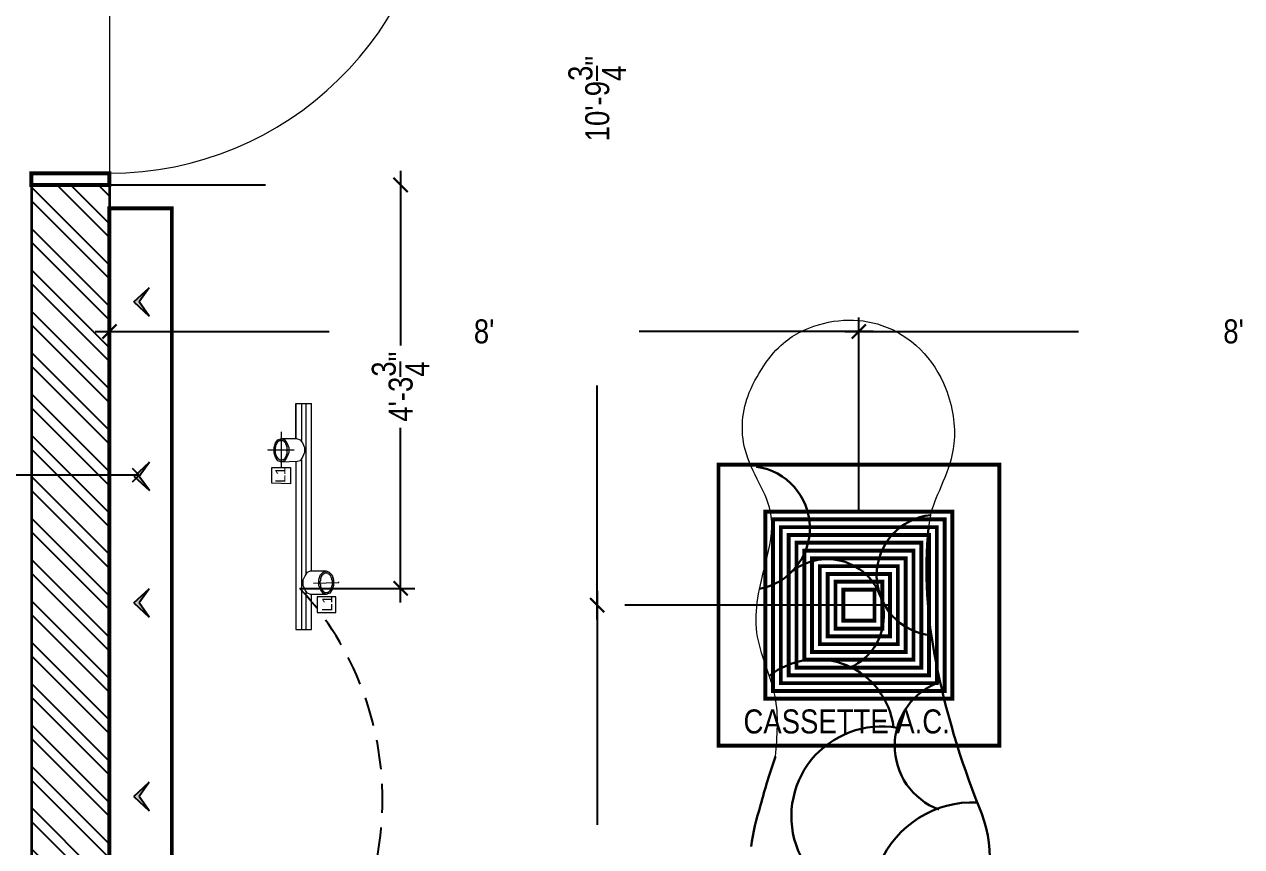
# Model space of a CAD drawing. Header units: inches. Extents: x -109431 to 29005, y -34715 to -1756.
# Drawn here: x -51554.2 to -51398.2, y -12129.7 to -12024.3 of the extents above; entities that cross this region are included whole.
import ezdxf

# ---------------------------------------------------------------- set-up
doc = ezdxf.new("R2010")
doc.units = ezdxf.units.IN
doc.header["$LTSCALE"] = 0.05
doc.header["$MEASUREMENT"] = 0
doc.header["$PDMODE"] = 3
doc.header["$PDSIZE"] = -4
for name, pattern in [('A2-XREF-115_FURN$0$HIDDEN', [0.375, 0.25, -0.125]), ('ACAD_ISO03W100', [30, 12, -18]), ('DASHED2', [0.375, 0.25, -0.125])]:
    doc.linetypes.add(name, pattern=pattern)
doc.layers.get('Defpoints').update_dxf_attribs({"linetype": 'DASHED2'})
for name, color, linetype in [('Civil Dimension - Text', 7, 'Continuous'), ('Flooring Hatch', 251, 'Continuous'), ('Flooring Layout', 7, 'Continuous')]:
    doc.layers.add(name, color=color, linetype=linetype)
for name, color, linetype, lineweight in [('Electrical ceiling fixture', 144, 'Continuous', 15), ('Electrical power fixture', 144, 'Continuous', 15), ('Electrical text & dimension', 140, 'Continuous', 9), ('FURNITURE', 1, 'Continuous', 18), ('hatch', 7, 'Continuous', 25), ('WALL', 7, 'Continuous', 35)]:
    doc.layers.add(name, color=color, linetype=linetype, lineweight=lineweight)
doc.styles.add('9-128OF1-4', font='ARIALN.TTF', dxfattribs={"height": 3.0792})
doc.styles.add('PDF Arial', font='arial.ttf')
doc.dimstyles.new('DIM 1-4', dxfattribs={"dimtxt": 3.0792, "dimasz": 1.82, "dimexe": 1.82, "dimexo": 0, "dimgap": 0.09, "dimtad": 0, "dimzin": 0, "dimdsep": 46, "dimlunit": 4, "dimtxsty": '9-128OF1-4', "dimblk": 'ARCHTICK', "dimcen": 1.8125, "dimdle": 1.82, "dimclrd": 8, "dimclre": 8, "dimadec": 0, "dimazin": 0, "dimtfac": 1, "dimtofl": 0, "dimtmove": 0, "dimatfit": 3, "dimldrblk": 'OPEN90', "dimfxl": 1, "dimtolj": 1, "dimtzin": 0, "dimlwd": -1, "dimarcsym": 0})

# ---------------------------------------------------------------- blocks, each defined once
blk = doc.blocks.new('adwawd')
at = {"layer": 'Flooring Hatch', "ltscale": 50, "true_color": 0xcd6928}
h = blk.add_hatch(color=32, dxfattribs=at)
h.dxf.hatch_style = 1
h.paths.add_polyline_path([(-77941.34, -7094.04), (-77946.01, -7099.05), (-77941.34, -7095.73), (-77936.68, -7099.05)])
at = {"layer": 'Civil Dimension - Text', "color": 2, "ltscale": 50}
for p, q in [((-77941.34, -7094.04), (-77946.01, -7099.05)), ((-77941.34, -7094.04), (-77936.68, -7099.05)), ((-77946.01, -7099.05), (-77941.34, -7095.73)), ((-77936.68, -7099.05), (-77941.34, -7095.73))]:
    blk.add_line(p, q, dxfattribs=at)
blk = doc.blocks.new('_ArchTick')
at = {"color": 0, "const_width": 0.15}
blk.add_lwpolyline([(-0.5, -0.5), (0.5, 0.5)], dxfattribs=at)
blk = doc.blocks.new('*D370')
at = {"layer": 'Civil Dimension - Text', "color": 8, "linetype": 'ACAD_ISO03W100', "ltscale": 50, "transparency": 16777216}
for p, q in [((-51506, -12043.06), (-51506, -12066.29)), ((-51506, -12098.43), (-51506, -12075.21))]:
    blk.add_line(p, q, dxfattribs=at)
at = {"layer": 'Civil Dimension - Text', "color": 8, "linetype": 'ACAD_ISO03W100', "lineweight": -2, "ltscale": 50, "transparency": 16777216}
for p, q in [((-51553.33, -12044.88), (-51504.18, -12044.88)), ((-51518.9, -12096.61), (-51504.18, -12096.61))]:
    blk.add_line(p, q, dxfattribs=at)
at = {"layer": 'Defpoints', "color": 0, "ltscale": 50, "transparency": 16777216}
for p in [(-51553.33, -12044.88), (-51506, -12044.88), (-51518.9, -12096.61)]:
    blk.add_point(p, dxfattribs=at)
at = {"layer": 'Civil Dimension - Text', "color": 8, "ltscale": 50, "transparency": 16777216, "xscale": 1.82, "yscale": 1.82, "zscale": 1.82}
for p, rotation in [((-51506, -12044.88), 90), ((-51506, -12096.61), 270)]:
    blk.add_blockref('_ArchTick', p, dxfattribs=dict(at, rotation=rotation))
at = {"layer": 'Civil Dimension - Text', "color": 0, "ltscale": 50, "transparency": 16777216, "insert": (-51506, -12070.75), "char_height": 3.0792, "attachment_point": 5, "rotation": 90, "style": '9-128OF1-4', "bg_fill": 3, "box_fill_scale": 1.25, "bg_fill_color": 256, "bg_fill_true_color": 13158600, "bg_fill_transparency": 0}
blk.add_mtext('\\A1;4\'-3{\\H1x;\\S3/4;}"', dxfattribs=at)
blk = doc.blocks.new('_Open90')
at = {"color": 0, "linetype": 'ByBlock', "lineweight": -2}
for p, q in [((0, 0), (-1, 0)), ((-0.5, 0.5), (0, 0)), ((0, 0), (-0.5, -0.5))]:
    blk.add_line(p, q, dxfattribs=at)
blk = doc.blocks.new('cassette ac')
at = {"layer": 'Electrical ceiling fixture', "ltscale": 50, "const_width": 0.5}
for points in [[(-84115, -20328.5), (-84151, -20328.5), (-84151, -20364.5), (-84115, -20364.5)], [(-84122, -20335.5), (-84144, -20335.5), (-84144, -20357.5), (-84122, -20357.5)], [(-84123, -20336.5), (-84143, -20336.5), (-84143, -20356.5), (-84123, -20356.5)], [(-84124, -20337.5), (-84142, -20337.5), (-84142, -20355.5), (-84124, -20355.5)], [(-84125, -20338.5), (-84141, -20338.5), (-84141, -20354.5), (-84125, -20354.5)], [(-84126, -20339.5), (-84140, -20339.5), (-84140, -20353.5), (-84126, -20353.5)], [(-84127, -20340.5), (-84139, -20340.5), (-84139, -20352.5), (-84127, -20352.5)], [(-84128, -20341.5), (-84138, -20341.5), (-84138, -20351.5), (-84128, -20351.5)], [(-84129, -20342.5), (-84137, -20342.5), (-84137, -20350.5), (-84129, -20350.5)], [(-84130, -20343.5), (-84136, -20343.5), (-84136, -20349.5), (-84130, -20349.5)], [(-84131, -20344.5), (-84135, -20344.5), (-84135, -20348.5), (-84131, -20348.5)]]:
    blk.add_lwpolyline(points, close=True, dxfattribs=at)
blk.add_lwpolyline([(-84121, -20334.5), (-84145, -20334.5), (-84145, -20358.5), (-84121, -20358.5), (-84121, -20334.5)], dxfattribs=at)
at = {"layer": 'Electrical text & dimension', "color": 152, "ltscale": 50, "true_color": 0x2776bb, "insert": (-84147.79, -20361.43), "char_height": 3.0792, "attachment_point": 4, "style": '9-128OF1-4'}
blk.add_mtext_dynamic_manual_height_columns('CASSETTE A.C.', width=37.0219, gutter_width=15.4, heights=[0], dxfattribs=at)
blk = doc.blocks.new('*D376')
at = {"layer": 'Civil Dimension - Text', "color": 8, "linetype": 'ACAD_ISO03W100', "ltscale": 50, "transparency": 16777216}
for p, q in [((-51480.79, -11967.06), (-51480.79, -12028.55)), ((-51480.79, -12100.58), (-51480.79, -12039.09))]:
    blk.add_line(p, q, dxfattribs=at)
at = {"layer": 'Civil Dimension - Text', "color": 8, "linetype": 'ACAD_ISO03W100', "lineweight": -2, "ltscale": 50, "transparency": 16777216}
for p, q in [((-51443.45, -11968.88), (-51482.61, -11968.88)), ((-51443.45, -12098.76), (-51482.61, -12098.76))]:
    blk.add_line(p, q, dxfattribs=at)
at = {"layer": 'Defpoints', "color": 0, "ltscale": 50, "transparency": 16777216}
for p in [(-51480.79, -11968.88), (-51443.45, -11968.88), (-51443.45, -12098.76)]:
    blk.add_point(p, dxfattribs=at)
at = {"layer": 'Civil Dimension - Text', "color": 8, "ltscale": 50, "transparency": 16777216, "xscale": 1.82, "yscale": 1.82, "zscale": 1.82}
for p, rotation in [((-51480.79, -11968.88), 90), ((-51480.79, -12098.76), 270)]:
    blk.add_blockref('_ArchTick', p, dxfattribs=dict(at, rotation=rotation))
at = {"layer": 'Civil Dimension - Text', "color": 0, "ltscale": 50, "transparency": 16777216, "insert": (-51480.79, -12033.82), "char_height": 3.0792, "attachment_point": 5, "rotation": 90, "style": '9-128OF1-4', "bg_fill": 3, "box_fill_scale": 1.25, "bg_fill_color": 256, "bg_fill_true_color": 13158600, "bg_fill_transparency": 0}
blk.add_mtext('\\A1;10\'-9{\\H1x;\\S3/4;}"', dxfattribs=at)
blk = doc.blocks.new('*D377')
at = {"layer": 'Civil Dimension - Text', "color": 8, "linetype": 'ACAD_ISO03W100', "ltscale": 50, "transparency": 16777216}
for p, q in [((-51480.79, -12096.94), (-51480.79, -12152.91)), ((-51480.79, -12217.7), (-51480.79, -12161.73))]:
    blk.add_line(p, q, dxfattribs=at)
at = {"layer": 'Civil Dimension - Text', "color": 8, "linetype": 'ACAD_ISO03W100', "lineweight": -2, "ltscale": 50, "transparency": 16777216}
for p, q in [((-51447.24, -12098.76), (-51482.61, -12098.76)), ((-51437.26, -12215.88), (-51482.61, -12215.88))]:
    blk.add_line(p, q, dxfattribs=at)
at = {"layer": 'Defpoints', "color": 0, "ltscale": 50, "transparency": 16777216}
for p in [(-51447.24, -12098.76), (-51480.79, -12215.88), (-51437.26, -12215.88)]:
    blk.add_point(p, dxfattribs=at)
at = {"layer": 'Civil Dimension - Text', "color": 8, "ltscale": 50, "transparency": 16777216, "xscale": 1.82, "yscale": 1.82, "zscale": 1.82}
for p, rotation in [((-51480.79, -12098.76), 90), ((-51480.79, -12215.88), 270)]:
    blk.add_blockref('_ArchTick', p, dxfattribs=dict(at, rotation=rotation))
at = {"layer": 'Civil Dimension - Text', "color": 0, "ltscale": 50, "transparency": 16777216, "insert": (-51480.79, -12157.32), "char_height": 3.0792, "attachment_point": 5, "rotation": 90, "style": '9-128OF1-4', "bg_fill": 3, "box_fill_scale": 1.25, "bg_fill_color": 256, "bg_fill_true_color": 13158600, "bg_fill_transparency": 0}
blk.add_mtext('\\A1;9\'-9{\\H1x;\\S1/4;}"', dxfattribs=at)
blk = doc.blocks.new('*D378')
at = {"layer": 'Civil Dimension - Text', "color": 8, "linetype": 'ACAD_ISO03W100', "lineweight": -2, "ltscale": 50, "transparency": 16777216}
for p, q in [((-51543.33, -12091.15), (-51543.33, -12061.86)), ((-51447.24, -12086.88), (-51447.24, -12061.86))]:
    blk.add_line(p, q, dxfattribs=at)
at = {"layer": 'Civil Dimension - Text', "color": 8, "linetype": 'ACAD_ISO03W100', "ltscale": 50, "transparency": 16777216}
for p, q in [((-51545.15, -12063.68), (-51496.54, -12063.68)), ((-51445.42, -12063.68), (-51494.04, -12063.68))]:
    blk.add_line(p, q, dxfattribs=at)
at = {"layer": 'Defpoints', "color": 0, "ltscale": 50, "transparency": 16777216}
for p in [(-51543.33, -12063.68), (-51447.24, -12086.88), (-51543.33, -12091.15)]:
    blk.add_point(p, dxfattribs=at)
at = {"layer": 'Civil Dimension - Text', "color": 8, "ltscale": 50, "transparency": 16777216, "xscale": 1.82, "yscale": 1.82, "zscale": 1.82, "rotation": 180}
blk.add_blockref('_ArchTick', (-51543.33, -12063.68), dxfattribs=at)
at = {"layer": 'Civil Dimension - Text', "color": 8, "ltscale": 50, "transparency": 16777216, "xscale": 1.82, "yscale": 1.82, "zscale": 1.82}
blk.add_blockref('_ArchTick', (-51447.24, -12063.68), dxfattribs=at)
at = {"layer": 'Civil Dimension - Text', "color": 0, "ltscale": 50, "transparency": 16777216, "insert": (-51495.29, -12063.68), "char_height": 3.079, "attachment_point": 5, "style": '9-128OF1-4', "bg_fill": 3, "box_fill_scale": 1.25, "bg_fill_color": 256, "bg_fill_true_color": 13158600, "bg_fill_transparency": 0}
blk.add_mtext("\\A1;8'", dxfattribs=at)
blk = doc.blocks.new('*D379')
at = {"layer": 'Civil Dimension - Text', "color": 8, "linetype": 'ACAD_ISO03W100', "lineweight": -2, "ltscale": 50, "transparency": 16777216}
for p, q in [((-51447.24, -12086.88), (-51447.24, -12061.86)), ((-51351.15, -12095.88), (-51351.15, -12061.86))]:
    blk.add_line(p, q, dxfattribs=at)
at = {"layer": 'Civil Dimension - Text', "color": 8, "linetype": 'ACAD_ISO03W100', "ltscale": 50, "transparency": 16777216}
for p, q in [((-51449.06, -12063.68), (-51400.45, -12063.68)), ((-51349.33, -12063.68), (-51397.95, -12063.68))]:
    blk.add_line(p, q, dxfattribs=at)
at = {"layer": 'Defpoints', "color": 0, "ltscale": 50, "transparency": 16777216}
for p in [(-51351.15, -12063.68), (-51447.24, -12086.88), (-51351.15, -12095.88)]:
    blk.add_point(p, dxfattribs=at)
at = {"layer": 'Civil Dimension - Text', "color": 8, "ltscale": 50, "transparency": 16777216, "xscale": 1.82, "yscale": 1.82, "zscale": 1.82, "rotation": 180}
blk.add_blockref('_ArchTick', (-51447.24, -12063.68), dxfattribs=at)
at = {"layer": 'Civil Dimension - Text', "color": 8, "ltscale": 50, "transparency": 16777216, "xscale": 1.82, "yscale": 1.82, "zscale": 1.82}
blk.add_blockref('_ArchTick', (-51351.15, -12063.68), dxfattribs=at)
at = {"layer": 'Civil Dimension - Text', "color": 0, "ltscale": 50, "transparency": 16777216, "insert": (-51399.2, -12063.68), "char_height": 3.079, "attachment_point": 5, "style": '9-128OF1-4', "bg_fill": 3, "box_fill_scale": 1.25, "bg_fill_color": 256, "bg_fill_true_color": 13158600, "bg_fill_transparency": 0}
blk.add_mtext("\\A1;8'", dxfattribs=at)

msp = doc.modelspace()

# ---------------------------------------------------------------- hatches: boundary and pattern name
at = {"layer": 'hatch', "ltscale": 0.25}
h = msp.add_hatch(dxfattribs=at)
h.set_pattern_fill('ANSI32', color=8, scale=10, angle=270)
h.set_pattern_definition([(315, (-47162.779, 72304.417), (2.65165043, 2.65165043), []), (315, (-47162.779, 72302.6493), (2.65165043, 2.65165043), [])])
h.paths.add_polyline_path([(-51380.36559, -12227.88316), (-51380.36559, -12215.88316), (-51543.33164, -12215.88316), (-51543.33164, -12044.88316), (-51553.33164, -12044.88316), (-51553.33164, -12227.88316)])

# ---------------------------------------------------------------- linework, layer by layer
at = {"color": 244, "lineweight": 30, "ltscale": 50, "true_color": 0x991b1e}
for centre, radius, start, end in [((-51461.47642, -12088.87434), 7.9465, 280.9003977, 81.904285), ((-51437.21993, -12094.90585), 7.74125, 95.7678818, 264.3277808), ((-51380.21426, -12094.21092), 58.35224, 174.7125367, 191.5298675), ((-51451.29079, -12100.10887), 7.25568, 294.5038722, 127.9735241), ((-51452.62035, -12115.6026), 9.89371, 6.9257964, 128.0288141), ((-51334.26794, -12085.50695), 105.11319, 191.1726373, 201.8579388), ((-51433.94747, -12116.80271), 8.69852, 109.2490771, 249.6296737), ((-51444.35339, -12125.84428), 11.53989, 79.9064974, 263.5789485), ((-51389.40573, -12142.30846), 72.66532, 160.5774844, 165.7423512), ((-51432.62139, -12137.05371), 13.02511, 87.5444693, 225.6658179), ((-51431.69464, -12133.62812), 29.60893, 161.8652554, 172.4076503), ((-51446.44642, -12131.09926), 15.98454, 275.4578992, 23.8293879)]:
    msp.add_arc(centre, radius, start, end, dxfattribs=at)
at = {"layer": 'Electrical power fixture'}
for p, q in [((-51519.41711, -12077.40157), (-51519.41711, -12072.90157)), ((-51519.41711, -12072.90157), (-51517.4028, -12072.90157))]:
    msp.add_line(p, q, dxfattribs=at)
for points in [[(-51519.41711, -12072.90157), (-51519.41711, -12077.40157)], [(-51518.71984, -12072.90157), (-51518.71984, -12077.63399), (-51518.71984, -12077.55651)], [(-51518.10003, -12094.67813), (-51518.10003, -12072.90157)], [(-51517.4028, -12094.36824), (-51517.4028, -12072.90157)], [(-51521.27647, -12081.12029), (-51521.27647, -12076.62684), (-51521.27647, -12076.54936)], [(-51521.27647, -12080.19061), (-51521.35394, -12080.19061), (-51521.43141, -12080.19061), (-51521.50888, -12080.11314), (-51521.58635, -12080.11314), (-51521.58635, -12080.03567), (-51521.66382, -12080.03567), (-51521.66382, -12079.95819), (-51521.74129, -12079.95819), (-51521.74129, -12079.88072), (-51521.81876, -12079.88072), (-51521.81876, -12079.80325), (-51521.81876, -12079.72577), (-51521.89623, -12079.72577), (-51521.89623, -12079.6483), (-51521.89623, -12079.57083), (-51521.9737, -12079.57083), (-51521.9737, -12079.49335), (-51521.9737, -12079.41588), (-51521.9737, -12079.33841), (-51522.05121, -12079.26094), (-51522.05121, -12079.18346), (-51522.05121, -12079.10599), (-51522.05121, -12079.02852), (-51522.05121, -12078.95104), (-51522.05121, -12078.87357), (-51522.05121, -12078.79609), (-51522.05121, -12078.71862), (-51522.05121, -12078.64115), (-51522.05121, -12078.56367), (-51522.05121, -12078.48619), (-51521.9737, -12078.48619), (-51521.9737, -12078.40872), (-51521.9737, -12078.33125), (-51521.9737, -12078.25377), (-51521.89623, -12078.1763), (-51521.89623, -12078.09883), (-51521.89623, -12078.02135), (-51521.81876, -12078.02135), (-51521.81876, -12077.94388), (-51521.81876, -12077.86641), (-51521.74129, -12077.86641), (-51521.74129, -12077.78893), (-51521.66382, -12077.78893), (-51521.66382, -12077.71146), (-51521.58635, -12077.71146), (-51521.50888, -12077.63399), (-51521.43141, -12077.63399), (-51521.35394, -12077.63399), (-51521.35394, -12077.55651), (-51521.27647, -12077.55651), (-51521.27647, -12077.63399), (-51521.199, -12077.63399), (-51521.12153, -12077.63399), (-51521.04406, -12077.63399), (-51521.04406, -12077.71146), (-51520.96655, -12077.71146), (-51520.96655, -12077.78893), (-51520.88908, -12077.78893), (-51520.88908, -12077.86641), (-51520.81161, -12077.86641), (-51520.81161, -12077.94388), (-51520.73414, -12077.94388), (-51520.73414, -12078.02135), (-51520.73414, -12078.09883), (-51520.65667, -12078.09883), (-51520.65667, -12078.1763), (-51520.65667, -12078.25377), (-51520.65667, -12078.33125), (-51520.5792, -12078.33125), (-51520.5792, -12078.40872), (-51520.5792, -12078.48619), (-51520.5792, -12078.56367), (-51520.5792, -12078.64115), (-51520.5792, -12078.71862), (-51520.5792, -12078.79609), (-51520.50173, -12078.79609), (-51520.50173, -12078.87357), (-51520.50173, -12078.95104), (-51520.5792, -12079.02852), (-51520.5792, -12079.10599), (-51520.5792, -12079.18346), (-51520.5792, -12079.26094), (-51520.5792, -12079.33841), (-51520.5792, -12079.41588), (-51520.65667, -12079.49335), (-51520.65667, -12079.57083), (-51520.65667, -12079.6483), (-51520.73414, -12079.72577), (-51520.73414, -12079.80325), (-51520.81161, -12079.80325), (-51520.81161, -12079.88072), (-51520.81161, -12079.95819), (-51520.88908, -12079.95819), (-51520.88908, -12080.03567), (-51520.96655, -12080.03567), (-51520.96655, -12080.11314), (-51521.04406, -12080.11314), (-51521.12153, -12080.11314), (-51521.12153, -12080.19061), (-51521.199, -12080.19061), (-51521.27647, -12080.19061), (-51521.27647, -12080.11314)], [(-51521.27647, -12077.40157), (-51519.33964, -12077.40157), (-51518.87478, -12077.55651), (-51518.5649, -12077.94388), (-51518.33248, -12078.56367), (-51518.33248, -12079.18346), (-51518.5649, -12079.80325), (-51518.87478, -12080.26809), (-51519.26217, -12080.34556), (-51521.27647, -12080.42303)], [(-51519.64952, -12078.87357), (-51522.98089, -12078.87357), (-51522.98089, -12078.79609)], [(-51518.71984, -12080.11314), (-51518.71984, -12101.88316), (-51518.10003, -12101.88316), (-51518.10003, -12097.07981), (-51518.10003, -12097.00233)], [(-51522.51603, -12083.1346), (-51522.51603, -12081.12029), (-51520.11438, -12081.12029), (-51520.11438, -12083.21207), (-51522.51603, -12083.1346), (-51522.51603, -12083.05712)], [(-51519.41711, -12080.34556), (-51519.41711, -12101.88316), (-51517.4028, -12101.88316), (-51517.4028, -12097.3897)], [(-51515.54344, -12097.3897), (-51517.55774, -12097.3897), (-51517.94509, -12097.23476), (-51518.25501, -12096.84738), (-51518.48742, -12096.2276), (-51518.48742, -12095.53034), (-51518.25501, -12094.98802), (-51517.94509, -12094.52319), (-51517.55774, -12094.36824), (-51515.54344, -12094.36824)], [(-51517.17039, -12095.9177), (-51513.91649, -12095.84023), (-51513.91649, -12095.76276)], [(-51515.54344, -12094.60066), (-51515.46597, -12094.60066), (-51515.3885, -12094.60066), (-51515.31103, -12094.60066), (-51515.31103, -12094.67813), (-51515.23356, -12094.67813), (-51515.23356, -12094.75561), (-51515.15605, -12094.75561), (-51515.15605, -12094.83308), (-51515.07858, -12094.83308), (-51515.07858, -12094.91055), (-51515.00111, -12094.91055), (-51515.00111, -12094.98802), (-51514.92364, -12095.0655), (-51514.92364, -12095.14297), (-51514.92364, -12095.22044), (-51514.84617, -12095.22044), (-51514.84617, -12095.29792), (-51514.84617, -12095.37539), (-51514.84617, -12095.45286), (-51514.84617, -12095.53034), (-51514.7687, -12095.53034), (-51514.7687, -12095.60781), (-51514.7687, -12095.68528), (-51514.7687, -12095.76276), (-51514.7687, -12095.84023), (-51514.7687, -12095.9177), (-51514.7687, -12095.99518), (-51514.7687, -12096.07265), (-51514.7687, -12096.15012), (-51514.7687, -12096.2276), (-51514.84617, -12096.30507), (-51514.84617, -12096.38254), (-51514.84617, -12096.46002), (-51514.84617, -12096.53749), (-51514.92364, -12096.53749), (-51514.92364, -12096.61496), (-51514.92364, -12096.69244), (-51515.00111, -12096.76991), (-51515.00111, -12096.84738), (-51515.07858, -12096.84738), (-51515.07858, -12096.92486), (-51515.15605, -12097.00233), (-51515.23356, -12097.07981), (-51515.31103, -12097.07981), (-51515.31103, -12097.15728), (-51515.3885, -12097.15728), (-51515.46597, -12097.15728), (-51515.54344, -12097.15728), (-51515.62091, -12097.15728), (-51515.69838, -12097.15728), (-51515.77585, -12097.15728), (-51515.77585, -12097.07981), (-51515.85332, -12097.07981), (-51515.85332, -12097.00233), (-51515.93079, -12097.00233), (-51515.93079, -12096.92486), (-51516.00826, -12096.92486), (-51516.00826, -12096.84738), (-51516.08573, -12096.76991), (-51516.08573, -12096.69244), (-51516.1632, -12096.69244), (-51516.1632, -12096.61496), (-51516.1632, -12096.53749), (-51516.1632, -12096.46002), (-51516.24071, -12096.46002), (-51516.24071, -12096.38254), (-51516.24071, -12096.30507), (-51516.24071, -12096.2276), (-51516.24071, -12096.15012), (-51516.31818, -12096.07265), (-51516.31818, -12095.99518), (-51516.31818, -12095.9177), (-51516.31818, -12095.84023), (-51516.31818, -12095.76276), (-51516.31818, -12095.68528), (-51516.24071, -12095.60781), (-51516.24071, -12095.53034), (-51516.24071, -12095.45286), (-51516.24071, -12095.37539), (-51516.24071, -12095.29792), (-51516.1632, -12095.29792), (-51516.1632, -12095.22044), (-51516.1632, -12095.14297), (-51516.1632, -12095.0655), (-51516.08573, -12095.0655), (-51516.08573, -12094.98802), (-51516.08573, -12094.91055), (-51516.00826, -12094.91055), (-51516.00826, -12094.83308), (-51515.93079, -12094.83308), (-51515.93079, -12094.75561), (-51515.85332, -12094.75561), (-51515.85332, -12094.67813), (-51515.77585, -12094.67813), (-51515.77585, -12094.60066), (-51515.69838, -12094.60066), (-51515.62091, -12094.60066), (-51515.54344, -12094.60066), (-51515.54344, -12094.52319)], [(-51514.30388, -12099.7139), (-51514.30388, -12097.6996), (-51516.70553, -12097.6996), (-51516.70553, -12099.7139), (-51514.30388, -12099.7139), (-51514.30388, -12099.63643)]]:
    msp.add_lwpolyline(points, dxfattribs=at)
for points in [[(-51521.27647, -12080.42303), (-51521.74129, -12080.26809), (-51522.05121, -12079.80325), (-51522.20615, -12079.26094), (-51522.20615, -12078.56367), (-51522.05121, -12077.94388), (-51521.74129, -12077.55651), (-51521.27647, -12077.40157), (-51520.88908, -12077.55651), (-51520.5792, -12077.94388), (-51520.34679, -12078.56367), (-51520.34679, -12079.18346), (-51520.5792, -12079.80325), (-51520.88908, -12080.26809)], [(-51515.54344, -12094.36824), (-51515.15605, -12094.52319), (-51514.7687, -12094.91055), (-51514.61376, -12095.53034), (-51514.61376, -12096.2276), (-51514.7687, -12096.76991), (-51515.07858, -12097.23476), (-51515.54344, -12097.3897), (-51515.93079, -12097.23476), (-51516.24071, -12096.84738), (-51516.47312, -12096.2276), (-51516.47312, -12095.53034), (-51516.31818, -12094.91055), (-51515.93079, -12094.52319)]]:
    msp.add_lwpolyline(points, close=True, dxfattribs=at)
at = {"layer": 'Flooring Layout', "linetype": 'A2-XREF-115_FURN$0$HIDDEN', "ltscale": 300}
for centre, radius, start, end in [((-51548.33427, -12123.72747), 40.01974, 317.3430414, 42.6569586), ((-51374.85708, -12147.93969), 23.70291, 120.9341308, 239.0658692)]:
    msp.add_arc(centre, radius, start, end, dxfattribs=at)
at = {"layer": 'FURNITURE', "ltscale": 50}
msp.add_line((-51543.33164, -12001.38316), (-51543.33164, -12043.38316), dxfattribs=at)
at = {"layer": 'FURNITURE', "ltscale": 50, "const_width": 0.5}
for points in [[(-51543.33164, -12044.88316), (-51553.33164, -12044.88316), (-51553.33164, -12043.38316), (-51543.33164, -12043.38316), (-51543.33164, -12044.88316)], [(-51535.33164, -12191.88316), (-51543.33164, -12191.88316), (-51543.33164, -12047.88316), (-51535.33164, -12047.88316), (-51535.33164, -12191.88316)]]:
    msp.add_lwpolyline(points, dxfattribs=at)
at = {"layer": 'FURNITURE', "ltscale": 50}
msp.add_arc((-51543.34016, -12001.36223), 42.02093, 270.0116194, 358.6078262, dxfattribs=at)
msp.add_open_spline([(-51459.11089, -12067.58815), (-51457.42351, -12065.27972), (-51452.67905, -12062.08374), (-51443.19973, -12061.61368), (-51435.93487, -12068.77427), (-51434.15945, -12079.86156), (-51437.83612, -12085.12759), (-51438.1598, -12087.85164), (-51438.31821, -12088.8336)], degree=3, knots=[0, 0, 0, 0, 4.727627445, 14.588807337, 26.149199983, 32.71573748, 43.306286294, 45.304901276, 45.304901276, 45.304901276, 45.304901276], dxfattribs=at)
for points in [[(-51459.17364, -12093.30756), (-51458.46832, -12087.33616), (-51461.8324, -12078.81338), (-51461.28984, -12071.48488), (-51459.11089, -12067.58815)], [(-51457.93582, -12118.14494), (-51457.98001, -12110.46184), (-51460.31324, -12102.31877), (-51459.17364, -12093.30756)]]:
    msp.add_spline(points, degree=3, dxfattribs=at)
at = {"layer": 'WALL', "ltscale": 0.25}
msp.add_line((-51543.33164, -12044.88316), (-51543.33164, -12215.88316), dxfattribs=at)
for points in [[(-51553.33164, -12044.88316), (-51543.33164, -12044.88316)], [(-51553.33164, -12044.88316), (-51553.33164, -12227.88316)]]:
    msp.add_lwpolyline(points, dxfattribs=at)

# ---------------------------------------------------------------- block references
at = {"layer": 'Civil Dimension - Text', "xscale": -0.3918184986101589, "yscale": 0.3918184986101589, "zscale": 0.3918184986101589, "rotation": 90}
for p in [(-54319.75875, -42598.748), (-54319.73706, -42621.10611), (-54319.75875, -42637.33789), (-54319.75875, -42662.13748)]:
    msp.add_blockref('adwawd', p, dxfattribs=at)
at = {"layer": 'FURNITURE', "color": 30, "true_color": 0xf26722}
msp.add_blockref('cassette ac', (32685.75719, 8247.74259), dxfattribs=at)

# ---------------------------------------------------------------- texts
at = {"layer": 'Electrical power fixture', "char_height": 1.289372, "attachment_point": 4, "rotation": 89.8001997, "style": 'PDF Arial'}
for insert in [(-51521.40728, -12083.05937), (-51515.41263, -12099.55073)]:
    msp.add_mtext('L1', dxfattribs=dict(at, insert=insert))

# ---------------------------------------------------------------- next in the draw order: dimensions: what is measured, and where the dimension line sits
at = {"layer": 'Civil Dimension - Text', "ltscale": 50}
for base, p1, p2, picture, middle in [((-51480.7936, -11968.88316), (-51443.44718, -12098.75741), (-51443.44718, -11968.88316), '*D376', (-51480.7936, -12033.82028)), ((-51506.00061, -12044.88316), (-51518.9028, -12096.6098), (-51553.33164, -12044.88316), '*D370', (-51506.00061, -12070.74648))]:
    dim = msp.add_linear_dim(base=base, p1=p1, p2=p2, angle=90, dimstyle='DIM 1-4', override={"dimfxl": 0.1875, "dimtfill": 1, "dimarcsym": 1}, dxfattribs=at)
    dim.commit()
    dim.dimension.update_dxf_attribs({"geometry": picture, "text_midpoint": middle})

# ---------------------------------------------------------------- next in the draw order: dimensions: what is measured, and where the dimension line sits
dim = msp.add_linear_dim(base=(-51543.33164, -12063.6846), p1=(-51447.24281, -12086.88229), p2=(-51543.33164, -12091.15463), dimstyle='DIM 1-4', override={"dimfxl": 0.1875, "dimtfill": 1, "dimarcsym": 1}, dxfattribs=at)
dim.commit()
dim.dimension.update_dxf_attribs({"geometry": '*D378', "text_midpoint": (-51495.28722, -12063.6846)})
dim = msp.add_linear_dim(base=(-51480.7936, -12215.88316), p1=(-51447.24281, -12098.75741), p2=(-51437.26224, -12215.88316), angle=90, dimstyle='DIM 1-4', override={"dimtmove": 1, "dimfxl": 0.1875, "dimtfill": 1, "dimarcsym": 1}, dxfattribs=at)
dim.commit()
dim.dimension.update_dxf_attribs({"geometry": '*D377', "text_midpoint": (-51480.7936, -12157.32028)})

# ---------------------------------------------------------------- next in the draw order: dimensions: what is measured, and where the dimension line sits
dim = msp.add_linear_dim(base=(-51351.15397, -12063.6846), p1=(-51447.24281, -12086.88229), p2=(-51351.15397, -12095.88316), dimstyle='DIM 1-4', override={"dimtmove": 1, "dimfxl": 0.1875, "dimtfill": 1, "dimarcsym": 1}, dxfattribs=at)
dim.commit()
dim.dimension.update_dxf_attribs({"geometry": '*D379', "text_midpoint": (-51399.19839, -12063.6846)})

# ---------------------------------------------------------------- next in the draw order: leaders
at = {"layer": 'Flooring Layout', "ltscale": 50}
msp.add_leader([(-51539.52542, -12082.08435), (-51561.7902, -12082.08435), (-51561.7902, -12101.2576)], dimstyle='DIM 1-4', override={"dimgap": 0.09, "dimtad": 0, "dimfxl": 0.1875, "dimtfill": 1, "dimarcsym": 1}, dxfattribs=at)

doc.saveas('drawing.dxf')
